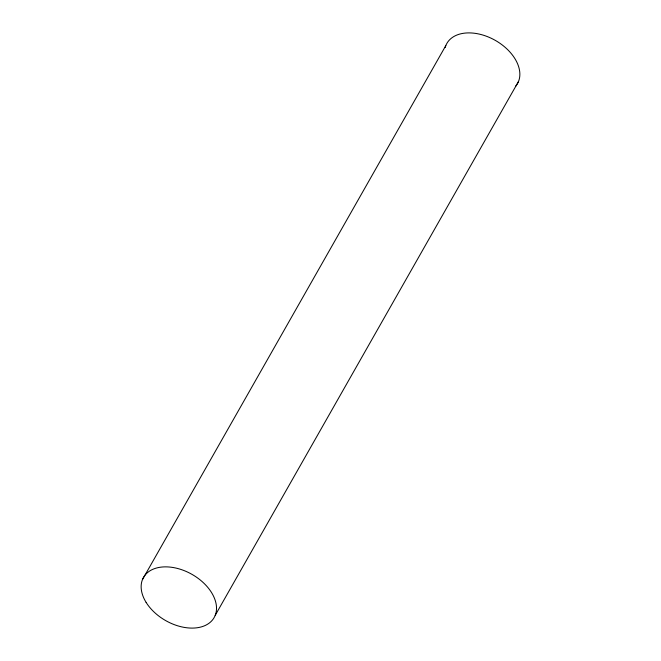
<?xml version="1.0" encoding="UTF-8"?>
<svg xmlns="http://www.w3.org/2000/svg" width="661" height="661" viewBox="0 0 661 661"><rect width="100%" height="100%" fill="white"/><g stroke="black" fill="none" stroke-linecap="round" stroke-linejoin="round"><path stroke-width="0.99" d="M142.462 579.598L445.803 45.626M215.197 615.374L518.538 81.402M445.167 47.526A40.627 26.597 29.6 0 1 494.75 40.073A40.627 26.597 29.6 0 1 515.423 86.492M146.131 602.411A40.627 26.597 29.6 0 0 211.404 621.191A40.627 26.597 29.6 0 0 178.966 568.848A40.627 26.597 29.6 0 0 146.131 602.411"/></g></svg>
